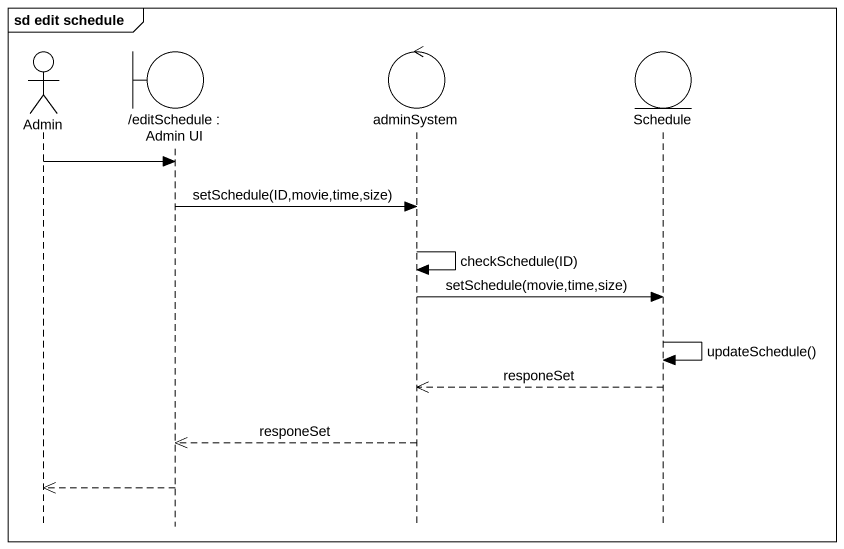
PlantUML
@startuml
mainframe sd edit schedule
hide footbox
actor Admin
boundary "/editSchedule : Admin UI" as editSchedule_Admin_UI
control adminSystem
entity Schedule

Admin -> editSchedule_Admin_UI
editSchedule_Admin_UI -> adminSystem : setSchedule(ID,movie,time,size)
adminSystem -> adminSystem : checkSchedule(ID)
adminSystem -> Schedule : setSchedule(movie,time,size)
Schedule -> Schedule : updateSchedule()
Schedule -->> adminSystem : responeSet
adminSystem -->> editSchedule_Admin_UI : responeSet
editSchedule_Admin_UI -->> Admin
@enduml
